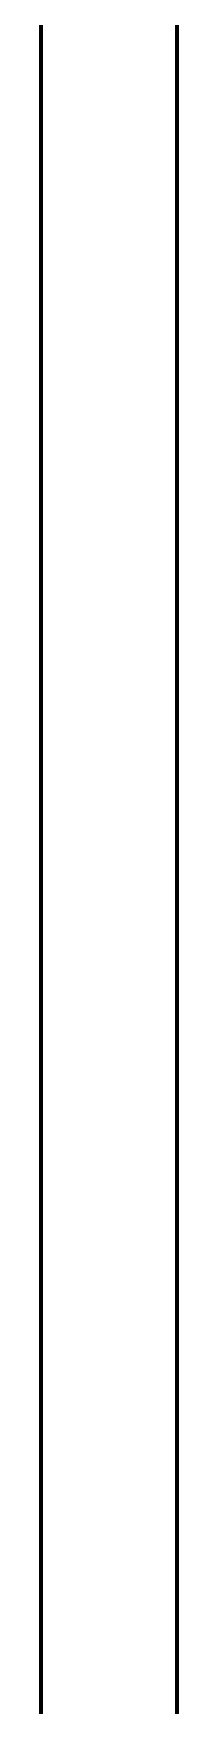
# Model space of a CAD drawing. Header units: millimetres. Extents: x 0 to 420, y 0 to 297.
# Drawn here: x 399.4 to 399.9, y 244.65 to 250.83 of the extents above; entities that cross this region are included whole.
import ezdxf

# ---------------------------------------------------------------- set-up
doc = ezdxf.new("R2010")
doc.units = ezdxf.units.MM
doc.linetypes.add('DASHED', pattern=[1.524, 1.27, -0.254])

msp = doc.modelspace()

# ---------------------------------------------------------------- linework, layer by layer
at = {"color": 1, "lineweight": 70}
for p, q in [((399.4, 198), (399.4, 256)), ((399.9, 256), (399.9, 198))]:
    msp.add_line(p, q, dxfattribs=at)
at = {"color": 5, "linetype": 'DASHED', "lineweight": 35}
for p, q in [((399.4, 256), (399.4, 198)), ((399.9, 256), (399.9, 198)), ((399.4, 248.3962), (399.4, 248.4)), ((399.4, 248.4), (399.4, 248.3962)), ((399.4, 248.3962), (399.4, 248.4)), ((399.4, 248.4), (399.4, 248.3962)), ((399.4, 248.385), (399.4, 248.3962)), ((399.4, 248.3962), (399.4, 248.385)), ((399.4, 248.385), (399.4, 248.3962)), ((399.4, 248.3962), (399.4, 248.385)), ((399.4, 248.3663), (399.4, 248.385)), ((399.4, 248.385), (399.4, 248.3663)), ((399.4, 248.3663), (399.4, 248.385)), ((399.4, 248.385), (399.4, 248.3663)), ((399.4, 248.3406), (399.4, 248.3663)), ((399.4, 248.3663), (399.4, 248.3406)), ((399.4, 248.3406), (399.4, 248.3663)), ((399.4, 248.3663), (399.4, 248.3406)), ((399.9, 248.3962), (399.9, 248.4)), ((399.9, 248.4), (399.9, 248.3962)), ((399.9, 248.3962), (399.9, 248.4)), ((399.9, 248.4), (399.9, 248.3962)), ((399.9, 248.385), (399.9, 248.3962)), ((399.9, 248.3962), (399.9, 248.385)), ((399.9, 248.385), (399.9, 248.3962)), ((399.9, 248.3962), (399.9, 248.385)), ((399.9, 248.3663), (399.9, 248.385)), ((399.9, 248.385), (399.9, 248.3663)), ((399.9, 248.3663), (399.9, 248.385)), ((399.9, 248.385), (399.9, 248.3663)), ((399.9, 248.3406), (399.9, 248.3663)), ((399.9, 248.3663), (399.9, 248.3406)), ((399.9, 248.3406), (399.9, 248.3663)), ((399.9, 248.3663), (399.9, 248.3406)), ((399.4, 248.308), (399.4, 248.3406)), ((399.4, 248.3406), (399.4, 248.308)), ((399.4, 248.308), (399.4, 248.3406)), ((399.4, 248.3406), (399.4, 248.308)), ((399.4, 248.2691), (399.4, 248.308)), ((399.4, 248.308), (399.4, 248.2691)), ((399.4, 248.2691), (399.4, 248.308)), ((399.4, 248.308), (399.4, 248.2691)), ((399.9, 248.308), (399.9, 248.3406)), ((399.9, 248.3406), (399.9, 248.308)), ((399.9, 248.308), (399.9, 248.3406)), ((399.9, 248.3406), (399.9, 248.308)), ((399.9, 248.2691), (399.9, 248.308)), ((399.9, 248.308), (399.9, 248.2691)), ((399.9, 248.2691), (399.9, 248.308)), ((399.9, 248.308), (399.9, 248.2691)), ((399.4, 248.2243), (399.4, 248.2691)), ((399.4, 248.2691), (399.4, 248.2243)), ((399.4, 248.2243), (399.4, 248.2691)), ((399.4, 248.2691), (399.4, 248.2243)), ((399.9, 248.2243), (399.9, 248.2691)), ((399.9, 248.2691), (399.9, 248.2243)), ((399.9, 248.2243), (399.9, 248.2691)), ((399.9, 248.2691), (399.9, 248.2243)), ((399.4, 248.1741), (399.4, 248.2243)), ((399.4, 248.2243), (399.4, 248.1741)), ((399.4, 248.1741), (399.4, 248.2243)), ((399.4, 248.2243), (399.4, 248.1741)), ((399.4, 248.1192), (399.4, 248.1741)), ((399.4, 248.1741), (399.4, 248.1192)), ((399.4, 248.1192), (399.4, 248.1741)), ((399.4, 248.1741), (399.4, 248.1192)), ((399.9, 248.1741), (399.9, 248.2243)), ((399.9, 248.2243), (399.9, 248.1741)), ((399.9, 248.1741), (399.9, 248.2243)), ((399.9, 248.2243), (399.9, 248.1741)), ((399.9, 248.1192), (399.9, 248.1741)), ((399.9, 248.1741), (399.9, 248.1192)), ((399.9, 248.1192), (399.9, 248.1741)), ((399.9, 248.1741), (399.9, 248.1192)), ((399.4, 248.0603), (399.4, 248.1192)), ((399.4, 248.1192), (399.4, 248.0603)), ((399.4, 248.0603), (399.4, 248.1192)), ((399.4, 248.1192), (399.4, 248.0603)), ((399.9, 248.0603), (399.9, 248.1192)), ((399.9, 248.1192), (399.9, 248.0603)), ((399.9, 248.0603), (399.9, 248.1192)), ((399.9, 248.1192), (399.9, 248.0603)), ((399.4, 247.9982), (399.4, 248.0603)), ((399.4, 248.0603), (399.4, 247.9982)), ((399.4, 247.9982), (399.4, 248.0603)), ((399.4, 248.0603), (399.4, 247.9982)), ((399.9, 247.9982), (399.9, 248.0603)), ((399.9, 248.0603), (399.9, 247.9982)), ((399.9, 247.9982), (399.9, 248.0603)), ((399.9, 248.0603), (399.9, 247.9982)), ((399.4, 247.9335), (399.4, 247.9982)), ((399.4, 247.9982), (399.4, 247.9335)), ((399.4, 247.9335), (399.4, 247.9982)), ((399.4, 247.9982), (399.4, 247.9335)), ((399.9, 247.9335), (399.9, 247.9982)), ((399.9, 247.9982), (399.9, 247.9335)), ((399.9, 247.9335), (399.9, 247.9982)), ((399.9, 247.9982), (399.9, 247.9335)), ((399.4, 247.8672), (399.4, 247.9335)), ((399.4, 247.9335), (399.4, 247.8672)), ((399.4, 247.8672), (399.4, 247.9335)), ((399.4, 247.9335), (399.4, 247.8672)), ((399.9, 247.8672), (399.9, 247.9335)), ((399.9, 247.9335), (399.9, 247.8672)), ((399.9, 247.8672), (399.9, 247.9335)), ((399.9, 247.9335), (399.9, 247.8672)), ((399.4, 247.8), (399.4, 247.8672)), ((399.4, 247.8672), (399.4, 247.8)), ((399.4, 247.8), (399.4, 247.8672)), ((399.4, 247.8672), (399.4, 247.8)), ((399.9, 247.8), (399.9, 247.8672)), ((399.9, 247.8672), (399.9, 247.8)), ((399.9, 247.8), (399.9, 247.8672)), ((399.9, 247.8672), (399.9, 247.8)), ((399.4, 247.2), (399.4, 247.8)), ((399.4, 247.8), (399.4, 247.2)), ((399.4, 247.8), (399.4, 247.2)), ((399.4, 247.2), (399.4, 247.8)), ((399.9, 247.8), (399.9, 247.2)), ((399.9, 247.2), (399.9, 247.8)), ((399.9, 247.2), (399.9, 247.8)), ((399.9, 247.8), (399.9, 247.2)), ((399.4, 247.2), (399.4, 247.1328)), ((399.4, 247.1328), (399.4, 247.2)), ((399.4, 247.2), (399.4, 247.1328)), ((399.4, 247.1328), (399.4, 247.2)), ((399.9, 247.2), (399.9, 247.1328)), ((399.9, 247.1328), (399.9, 247.2)), ((399.9, 247.2), (399.9, 247.1328)), ((399.9, 247.1328), (399.9, 247.2)), ((399.4, 247.1328), (399.4, 247.0665)), ((399.4, 247.0665), (399.4, 247.1328)), ((399.4, 247.1328), (399.4, 247.0665)), ((399.4, 247.0665), (399.4, 247.1328)), ((399.9, 247.1328), (399.9, 247.0665)), ((399.9, 247.0665), (399.9, 247.1328)), ((399.9, 247.1328), (399.9, 247.0665)), ((399.9, 247.0665), (399.9, 247.1328)), ((399.4, 247.0665), (399.4, 247.0018)), ((399.4, 247.0018), (399.4, 247.0665)), ((399.4, 247.0665), (399.4, 247.0018)), ((399.4, 247.0018), (399.4, 247.0665)), ((399.9, 247.0665), (399.9, 247.0018)), ((399.9, 247.0018), (399.9, 247.0665)), ((399.9, 247.0665), (399.9, 247.0018)), ((399.9, 247.0018), (399.9, 247.0665)), ((399.4, 247.0018), (399.4, 246.9397)), ((399.4, 246.9397), (399.4, 247.0018)), ((399.4, 247.0018), (399.4, 246.9397)), ((399.4, 246.9397), (399.4, 247.0018)), ((399.9, 247.0018), (399.9, 246.9397)), ((399.9, 246.9397), (399.9, 247.0018)), ((399.9, 247.0018), (399.9, 246.9397)), ((399.9, 246.9397), (399.9, 247.0018)), ((399.4, 246.9397), (399.4, 246.8808)), ((399.4, 246.8808), (399.4, 246.9397)), ((399.4, 246.9397), (399.4, 246.8808)), ((399.4, 246.8808), (399.4, 246.9397)), ((399.9, 246.9397), (399.9, 246.8808)), ((399.9, 246.8808), (399.9, 246.9397)), ((399.9, 246.9397), (399.9, 246.8808)), ((399.9, 246.8808), (399.9, 246.9397)), ((399.4, 246.8808), (399.4, 246.8259)), ((399.4, 246.8259), (399.4, 246.8808)), ((399.4, 246.8808), (399.4, 246.8259)), ((399.4, 246.8259), (399.4, 246.8808)), ((399.9, 246.8808), (399.9, 246.8259)), ((399.9, 246.8259), (399.9, 246.8808)), ((399.9, 246.8808), (399.9, 246.8259)), ((399.9, 246.8259), (399.9, 246.8808)), ((399.4, 246.8259), (399.4, 246.7757)), ((399.4, 246.7757), (399.4, 246.8259)), ((399.4, 246.8259), (399.4, 246.7757)), ((399.4, 246.7757), (399.4, 246.8259)), ((399.9, 246.8259), (399.9, 246.7757)), ((399.9, 246.7757), (399.9, 246.8259)), ((399.9, 246.8259), (399.9, 246.7757)), ((399.9, 246.7757), (399.9, 246.8259)), ((399.4, 246.7757), (399.4, 246.7309)), ((399.4, 246.7309), (399.4, 246.7757)), ((399.4, 246.7757), (399.4, 246.7309)), ((399.4, 246.7309), (399.4, 246.7757)), ((399.9, 246.7757), (399.9, 246.7309)), ((399.9, 246.7309), (399.9, 246.7757)), ((399.9, 246.7757), (399.9, 246.7309)), ((399.9, 246.7309), (399.9, 246.7757)), ((399.4, 246.7309), (399.4, 246.692)), ((399.4, 246.692), (399.4, 246.7309)), ((399.4, 246.7309), (399.4, 246.692)), ((399.4, 246.692), (399.4, 246.7309)), ((399.4, 246.692), (399.4, 246.6594)), ((399.4, 246.6594), (399.4, 246.692)), ((399.4, 246.692), (399.4, 246.6594)), ((399.4, 246.6594), (399.4, 246.692)), ((399.9, 246.7309), (399.9, 246.692)), ((399.9, 246.692), (399.9, 246.7309)), ((399.9, 246.7309), (399.9, 246.692)), ((399.9, 246.692), (399.9, 246.7309)), ((399.9, 246.692), (399.9, 246.6594)), ((399.9, 246.6594), (399.9, 246.692)), ((399.9, 246.692), (399.9, 246.6594)), ((399.9, 246.6594), (399.9, 246.692)), ((399.4, 246.6594), (399.4, 246.6337)), ((399.4, 246.6337), (399.4, 246.6594)), ((399.4, 246.6594), (399.4, 246.6337)), ((399.4, 246.6337), (399.4, 246.6594)), ((399.4, 246.6337), (399.4, 246.615)), ((399.4, 246.615), (399.4, 246.6337)), ((399.4, 246.6337), (399.4, 246.615)), ((399.4, 246.615), (399.4, 246.6337)), ((399.9, 246.6594), (399.9, 246.6337)), ((399.9, 246.6337), (399.9, 246.6594)), ((399.9, 246.6594), (399.9, 246.6337)), ((399.9, 246.6337), (399.9, 246.6594)), ((399.9, 246.6337), (399.9, 246.615)), ((399.9, 246.615), (399.9, 246.6337)), ((399.9, 246.6337), (399.9, 246.615)), ((399.9, 246.615), (399.9, 246.6337)), ((399.4, 246.615), (399.4, 246.6038)), ((399.4, 246.6038), (399.4, 246.615)), ((399.4, 246.615), (399.4, 246.6038)), ((399.4, 246.6038), (399.4, 246.615)), ((399.4, 246.6038), (399.4, 246.6)), ((399.4, 246.6), (399.4, 246.6038)), ((399.4, 246.6038), (399.4, 246.6)), ((399.4, 246.6), (399.4, 246.6038)), ((399.9, 246.615), (399.9, 246.6038)), ((399.9, 246.6038), (399.9, 246.615)), ((399.9, 246.615), (399.9, 246.6038)), ((399.9, 246.6038), (399.9, 246.615)), ((399.9, 246.6038), (399.9, 246.6)), ((399.9, 246.6), (399.9, 246.6038)), ((399.9, 246.6038), (399.9, 246.6)), ((399.9, 246.6), (399.9, 246.6038))]:
    msp.add_line(p, q, dxfattribs=at)

doc.saveas('drawing.dxf')
